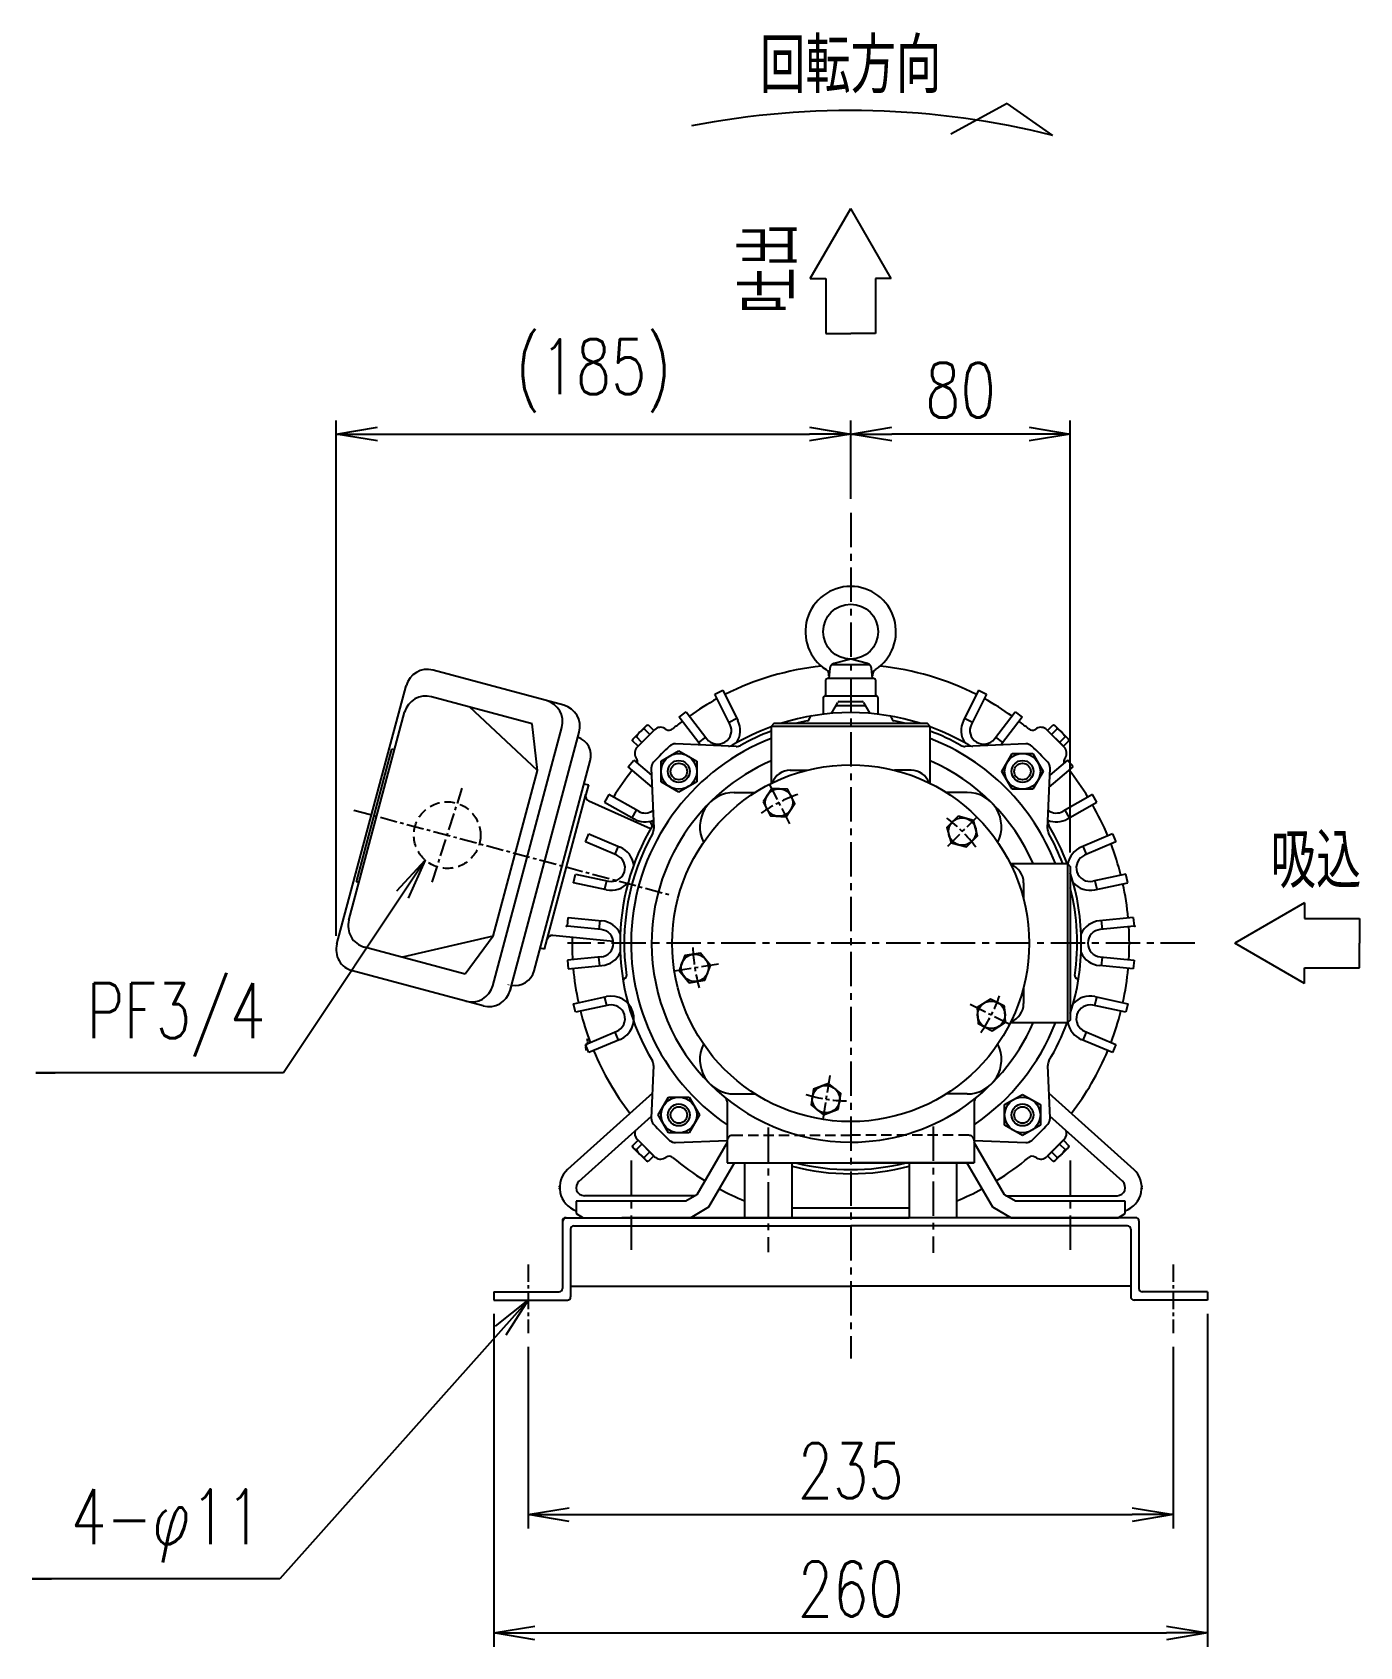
# Model space of a CAD drawing. Extents: x 341 to 1873, y 468 to 1260.
# Drawn here: x 341 to 824, y 672 to 1260 of the extents above; entities that cross this region are included whole.
import ezdxf
from ezdxf.enums import TextEntityAlignment as Align

# ---------------------------------------------------------------- set-up
doc = ezdxf.new("R2010")
doc.units = 0
doc.header["$LTSCALE"] = 5
doc.header["$MEASUREMENT"] = 0
for name, pattern in [('CENTER', [2, 1.25, -0.25, 0.25, -0.25]), ('CENTERX2', [4, 2.5, -0.5, 0.5, -0.5]), ('DASHEDTHIN0', [0.157, 0.098, -0.059]), ('HIDDEN', [0.375, 0.25, -0.125])]:
    doc.linetypes.add(name, pattern=pattern)
doc.layers.get('0').update_dxf_attribs({"linetype": 'CONTINUOUS'})
doc.layers.get('DEFPOINTS').update_dxf_attribs({"linetype": 'CONTINUOUS'})
for name, color, linetype in [('1', 7, 'CONTINUOUS'), ('9', 7, 'CONTINUOUS'), ('CENTER', 1, 'CENTER'), ('CSLAYER1', 7, 'CONTINUOUS'), ('EXTCNT-LMEC0', 4, 'CONTINUOUS'), ('HIDDEN', 1, 'HIDDEN'), ('HIDDLN-LMEC0', 3, 'DASHEDTHIN0'), ('PRTLST-SMEC0', 4, 'CONTINUOUS')]:
    doc.layers.add(name, color=color, linetype=linetype)
doc.styles.add('NEK', font='ROMANS', dxfattribs={"width": 0.75, "height": 20, "bigfont": 'EXTFONT'})
doc.styles.get("Standard").update_dxf_attribs({"font": 'ISOCP'})
doc.styles.add('XT', font='txt.shx', dxfattribs={"width": 0.75, "bigfont": 'bigfont'})
doc.dimstyles.new('ISO-25', dxfattribs={"dimscale": 5, "dimtxt": 2.5, "dimasz": 2.5, "dimexe": 1.25, "dimexo": 0.625, "dimtad": 1, "dimtih": 1, "dimdec": 4, "dimdsep": 46, "dimtxsty": 'STANDARD', "dimcen": 2.5, "dimadec": 0, "dimazin": 0, "dimtfac": 1, "dimtdec": 4, "dimtmove": 0, "dimatfit": 3, "dimfxl": 1, "dimtvp": 1, "dimtolj": 1, "dimtzin": 0, "dimarcsym": 0})

# ---------------------------------------------------------------- blocks, each defined once
blk = doc.blocks.new('_OPEN')
at = {"color": 0, "linetype": 'ByBlock'}
for p, q in [((-1, 0.167), (0, 0)), ((0, 0), (-1, -0.167)), ((0, 0), (-1, 0))]:
    blk.add_line(p, q, dxfattribs=at)
blk = doc.blocks.new('*D93')
at = {"color": 1, "lineweight": -2, "transparency": 16777216}
for p, q in [((718.84, 961.38), (718.84, 1118.87)), ((703.84, 1113.87), (653.84, 1113.87))]:
    blk.add_line(p, q, dxfattribs=at)
at = {"layer": 'DEFPOINTS', "color": 0, "transparency": 16777216}
for p in [(638.84, 1113.87), (638.84, 1113.87), (718.84, 956.38)]:
    blk.add_point(p, dxfattribs=at)
at = {"color": 1, "lineweight": -2, "transparency": 16777216, "xscale": 15, "yscale": 15, "zscale": 15, "rotation": 180}
blk.add_blockref('_OPEN', (638.84, 1113.87), dxfattribs=at)
at = {"color": 1, "lineweight": -2, "transparency": 16777216, "xscale": 15, "yscale": 15, "zscale": 15}
blk.add_blockref('_OPEN', (718.84, 1113.87), dxfattribs=at)
at = {"color": 3, "transparency": 16777216, "insert": (678.84, 1129.87), "char_height": 20, "attachment_point": 5, "style": 'NEK'}
blk.add_mtext('\\A1;80', dxfattribs=at)
blk = doc.blocks.new('*D90')
at = {"color": 1, "lineweight": -2, "transparency": 16777216}
for p, q in [((508.84, 793.38), (508.84, 672.07)), ((768.84, 793.38), (768.84, 672.07)), ((523.84, 677.07), (753.84, 677.07))]:
    blk.add_line(p, q, dxfattribs=at)
at = {"layer": 'DEFPOINTS', "color": 0, "transparency": 16777216}
for p in [(508.84, 798.38), (768.84, 798.38), (768.84, 677.07)]:
    blk.add_point(p, dxfattribs=at)
at = {"color": 1, "lineweight": -2, "transparency": 16777216, "xscale": 15, "yscale": 15, "zscale": 15, "rotation": 180}
blk.add_blockref('_OPEN', (508.84, 677.07), dxfattribs=at)
at = {"color": 1, "lineweight": -2, "transparency": 16777216, "xscale": 15, "yscale": 15, "zscale": 15}
blk.add_blockref('_OPEN', (768.84, 677.07), dxfattribs=at)
at = {"color": 3, "transparency": 16777216, "insert": (638.84, 693.07), "char_height": 20, "attachment_point": 5, "style": 'NEK'}
blk.add_mtext('\\A1;260', dxfattribs=at)
blk = doc.blocks.new('*D91')
at = {"color": 1, "lineweight": -2, "transparency": 16777216}
for p, q in [((521.34, 781.28), (521.34, 715.18)), ((756.34, 781.28), (756.34, 715.18)), ((536.34, 720.18), (741.34, 720.18))]:
    blk.add_line(p, q, dxfattribs=at)
at = {"layer": 'DEFPOINTS', "color": 0, "transparency": 16777216}
for p in [(521.34, 786.28), (756.34, 786.28), (756.34, 720.18)]:
    blk.add_point(p, dxfattribs=at)
at = {"color": 1, "lineweight": -2, "transparency": 16777216, "xscale": 15, "yscale": 15, "zscale": 15, "rotation": 180}
blk.add_blockref('_OPEN', (521.34, 720.18), dxfattribs=at)
at = {"color": 1, "lineweight": -2, "transparency": 16777216, "xscale": 15, "yscale": 15, "zscale": 15}
blk.add_blockref('_OPEN', (756.34, 720.18), dxfattribs=at)
at = {"color": 3, "transparency": 16777216, "insert": (638.84, 736.18), "char_height": 20, "attachment_point": 5, "style": 'NEK'}
blk.add_mtext('\\A1;235', dxfattribs=at)
blk = doc.blocks.new('*D92')
at = {"color": 1, "lineweight": -2, "transparency": 16777216}
for p, q in [((451.44, 931.03), (451.44, 1118.87)), ((638.84, 1090.22), (638.84, 1118.87)), ((466.44, 1113.87), (623.84, 1113.87))]:
    blk.add_line(p, q, dxfattribs=at)
at = {"layer": 'DEFPOINTS', "color": 0, "transparency": 16777216}
for p in [(638.84, 1113.87), (638.84, 1085.22), (451.44, 926.03)]:
    blk.add_point(p, dxfattribs=at)
at = {"color": 1, "lineweight": -2, "transparency": 16777216, "xscale": 15, "yscale": 15, "zscale": 15, "rotation": 180}
blk.add_blockref('_OPEN', (451.44, 1113.87), dxfattribs=at)
at = {"color": 1, "lineweight": -2, "transparency": 16777216, "xscale": 15, "yscale": 15, "zscale": 15}
blk.add_blockref('_OPEN', (638.84, 1113.87), dxfattribs=at)
at = {"color": 3, "transparency": 16777216, "insert": (545.14, 1135.11), "char_height": 20, "attachment_point": 5, "style": 'NEK'}
blk.add_mtext('\\A1;(185)', dxfattribs=at)
blk = doc.blocks.new('BLKF0005')
at = {"layer": 'CSLAYER1', "color": 7, "linetype": 'Continuous'}
for p, q in [((575.456479, 67.331069), (577.497896, 69.372486)), ((575.617699, 66.7272), (575.456479, 67.331069)), ((580.567447, 61.777452), (575.617699, 66.7272)), ((576.884834, 65.902713), (578.926252, 67.94413)), ((577.497896, 69.372486), (583.212733, 63.657649)), ((581.784377, 65.086005), (579.74296, 63.044587)), ((581.171316, 61.616232), (580.567447, 61.777452)), ((583.212733, 63.657649), (581.171316, 61.616232))]:
    blk.add_line(p, q, dxfattribs=at)
for centre, radius, start, end in [((577.236267, 67.63866), 1.789, 190.616, 259.384), ((582.820996, 68.980749), 6.687, 207.412, 242.588), ((581.478907, 63.396019), 1.789, 190.616, 259.384)]:
    blk.add_arc(centre, radius, start, end, dxfattribs=at)
blk = doc.blocks.new('BLKF0004')
at = {"layer": 'CSLAYER1', "color": 7, "linetype": 'Continuous'}
for p, q in [((575.617699, 215.502466), (580.567447, 220.452214)), ((583.212733, 218.572017), (577.497896, 212.85718)), ((579.74296, 219.185078), (581.784377, 217.143661)), ((580.567447, 220.452214), (581.171316, 220.613434)), ((581.171316, 220.613434), (583.212733, 218.572017)), ((575.456479, 214.898597), (575.617699, 215.502466)), ((577.497896, 212.85718), (575.456479, 214.898597)), ((578.926252, 214.285535), (576.884834, 216.326953))]:
    blk.add_line(p, q, dxfattribs=at)
for centre, radius, start, end in [((582.820996, 213.248917), 6.687, 117.412, 152.588), ((581.478907, 218.833646), 1.789, 100.616, 169.384), ((577.236267, 214.591006), 1.789, 100.616, 169.384)]:
    blk.add_arc(centre, radius, start, end, dxfattribs=at)
blk = doc.blocks.new('BLKF0006')
at = {"layer": 'CSLAYER1', "color": 7, "linetype": 'Continuous'}
for p, q in [((726.697427, 63.657649), (732.412264, 69.372486)), ((730.1672, 63.044587), (728.125783, 65.086005)), ((734.292461, 66.7272), (729.342713, 61.777452)), ((730.983908, 67.94413), (733.025325, 65.902713)), ((732.412264, 69.372486), (734.453681, 67.331069)), ((734.453681, 67.331069), (734.292461, 66.7272)), ((728.738844, 61.616232), (726.697427, 63.657649)), ((729.342713, 61.777452), (728.738844, 61.616232))]:
    blk.add_line(p, q, dxfattribs=at)
for centre, radius, start, end in [((727.089164, 68.980749), 6.687, 297.412, 332.588), ((732.673893, 67.63866), 1.789, 280.616, 349.384), ((728.431253, 63.396019), 1.789, 280.616, 349.384)]:
    blk.add_arc(centre, radius, start, end, dxfattribs=at)
blk = doc.blocks.new('BLKF0003')
at = {"layer": 'CSLAYER1', "color": 7, "linetype": 'Continuous'}
for p, q in [((726.697427, 218.572017), (728.738844, 220.613434)), ((732.412264, 212.85718), (726.697427, 218.572017)), ((728.125783, 217.143661), (730.1672, 219.185078)), ((728.738844, 220.613434), (729.342713, 220.452214)), ((729.342713, 220.452214), (734.292461, 215.502466)), ((733.025325, 216.326953), (730.983908, 214.285535)), ((734.453681, 214.898597), (732.412264, 212.85718)), ((734.292461, 215.502466), (734.453681, 214.898597))]:
    blk.add_line(p, q, dxfattribs=at)
for centre, radius, start, end in [((728.431253, 218.833646), 1.789, 10.616, 79.384), ((727.089164, 213.248917), 6.687, 27.412, 62.588), ((732.673893, 214.591006), 1.789, 10.616, 79.384)]:
    blk.add_arc(centre, radius, start, end, dxfattribs=at)

msp = doc.modelspace()

# ---------------------------------------------------------------- linework, layer by layer
for p, q in [((695.79404, 1234.33199), (675.28447, 1223.1092)), ((712.51403, 1222.65112), (695.79404, 1234.33199)), ((617.48926, 828.37748), (660.18926, 828.37748))]:
    msp.add_line(p, q)
msp.add_arc((638.83926, 928.37748), 303.35613, 75.94426798, 101.01384683)
at = {"layer": '1', "color": 7, "linetype": 'Continuous'}
for p, q in [((610.83925, 1008.37748), (609.83925, 1007.37748)), ((609.83925, 1007.37748), (609.83926, 986.54964)), ((666.83925, 1008.37749), (610.83925, 1008.37748)), ((667.83925, 1007.37749), (666.83925, 1008.37749)), ((667.83926, 986.54965), (667.83925, 1007.37749)), ((697.01142, 957.37748), (717.83926, 957.37748)), ((717.83926, 957.37748), (718.83926, 956.37748)), ((718.83926, 956.37748), (718.83926, 900.37748)), ((718.83926, 900.37748), (717.83926, 899.37748)), ((717.83926, 899.37748), (697.01142, 899.37748)), ((593.83926, 848.37748), (638.83926, 848.37748)), ((683.83926, 848.37748), (638.83926, 848.37748))]:
    msp.add_line(p, q, dxfattribs=at)
at = {"layer": '1', "color": 1, "linetype": 'CENTER'}
for p, q in [((616.68453, 971.8586), (609.32989, 986.29291)), ((674.1946, 963.73282), (684.80121, 974.33942)), ((590.64007, 920.74348), (574.63952, 918.20925)), ((682.32038, 906.22275), (696.75469, 898.8681)), ((631.20527, 880.17829), (628.67102, 864.17774))]:
    msp.add_line(p, q, dxfattribs=at)
at = {"layer": '1', "linetype": 'Continuous'}
for p, q in [((600.18926, 848.37748), (600.18926, 828.37748)), ((617.48926, 828.37748), (617.48926, 848.37748)), ((660.18926, 848.37748), (660.18926, 828.37748)), ((677.48926, 828.37748), (677.48926, 848.37748))]:
    msp.add_line(p, q, dxfattribs=at)
at = {"layer": '1', "color": 7, "linetype": 'Continuous'}
for points in [[(606.96923, 979.91252), (609.59034, 974.7683), (615.35592, 974.46612), (618.5004, 979.30817), (615.87931, 984.45241), (610.11373, 984.7546), (606.96923, 979.91252)], [(678.00361, 974.61289), (673.92113, 970.53042), (675.41541, 964.95365), (680.99218, 963.45934), (685.07467, 967.5418), (683.58041, 973.11858), (678.00361, 974.61289)], [(579.97815, 913.99248), (585.68056, 914.89565), (587.74961, 920.28566), (584.11624, 924.77253), (578.41383, 923.86937), (576.34476, 918.47936), (579.97815, 913.99248)], [(694.9142, 905.4175), (689.76998, 908.03862), (684.92791, 904.89416), (685.23006, 899.12857), (690.37427, 896.50744), (695.21635, 899.65188), (694.9142, 905.4175)], [(634.33113, 867.95203), (635.23431, 873.65444), (630.74747, 877.28783), (625.35744, 875.21881), (624.45425, 869.51639), (628.94107, 865.88299), (634.33113, 867.95203)]]:
    msp.add_lwpolyline(points, dxfattribs=at)
for centre in [(612.73482, 979.61036), (679.4979, 969.03612), (582.04719, 919.38251), (690.07213, 902.27303), (629.84428, 871.58541)]:
    msp.add_circle(centre, 5, dxfattribs=at)
msp.add_arc((535.43924, 826.77745), 1.6, 90, 180, dxfattribs=at)
at = {"layer": '9', "color": 7, "linetype": 'Continuous'}
for p, q in [((593.83926, 848.37748), (683.83926, 848.37748)), ((742.23929, 828.37748), (555.43924, 828.37748))]:
    msp.add_line(p, q, dxfattribs=at)
at = {"layer": 'CENTER', "linetype": 'CENTERX2'}
for p, q in [((638.83926, 1085.21729), (638.83926, 777.11623)), ((764.22472, 928.37748), (535.69666, 928.37748)), ((608.83926, 861.27948), (608.83926, 815.78648)), ((668.83926, 861.55048), (668.83926, 815.59748)), ((558.83926, 849.19127), (558.83926, 816.09948)), ((718.83926, 849.19127), (718.83926, 816.09948))]:
    msp.add_line(p, q, dxfattribs=at)
at = {"layer": 'CENTER'}
for p, q in [((486.40722, 950.66282), (497.38765, 984.83803)), ((457.89928, 976.86021), (572.9619, 946.02927))]:
    msp.add_line(p, q, dxfattribs=at)
at = {"layer": 'CSLAYER1', "linetype": 'Continuous'}
for p, q in [((631.9602, 1029.87748), (645.71833, 1029.87748)), ((638.83926, 1031.87748), (632.67632, 1030.23403)), ((645.00221, 1030.23403), (638.83926, 1031.87748)), ((534.32153, 1015.08309), (486.72112, 1027.83758)), ((629.83926, 1018.9607), (629.83926, 1024.27748)), ((630.43926, 1024.87748), (647.23926, 1024.87748)), ((631.20157, 1028.50057), (630.83926, 1024.87748)), ((646.83926, 1024.87748), (646.47696, 1028.50057)), ((647.83926, 1024.27748), (647.83926, 1018.9607)), ((451.71418, 928.09955), (476.92316, 1022.18072)), ((522.87753, 1008.31437), (486.17235, 1018.1495)), ((589.36709, 1019.15505), (592.22981, 1020.58504)), ((594.87763, 1008.12344), (589.36709, 1019.15505)), ((592.22981, 1020.58504), (597.74035, 1009.55343)), ((628.83926, 1017.77748), (628.83926, 1011.8497)), ((648.23926, 1018.37748), (629.43926, 1018.37748)), ((648.83926, 1011.8497), (648.83926, 1017.77748)), ((685.44872, 1020.58504), (679.93818, 1009.55343)), ((688.31144, 1019.15505), (682.8009, 1008.12344)), ((685.44872, 1020.58504), (688.31144, 1019.15505)), ((456.08298, 936.76406), (476.37439, 1012.49264)), ((524.77805, 991.24071), (500.0004, 1014.44428)), ((576.3959, 1010.69092), (578.9361, 1012.63704)), ((578.9361, 1012.63704), (586.43558, 1002.84826)), ((631.88261, 1012.12243), (634.16606, 1016.07748)), ((643.85888, 1014.87748), (633.81965, 1014.87748)), ((634.68567, 1016.37748), (642.99285, 1016.37748)), ((643.51247, 1016.07748), (645.79592, 1012.12243)), ((691.24294, 1002.84826), (698.74243, 1012.63704)), ((698.74243, 1012.63704), (701.28263, 1010.69092)), ((508.46634, 912.89285), (533.67532, 1006.97403)), ((524.77805, 991.24071), (522.87753, 1008.31437)), ((567.42148, 1006.15923), (561.05752, 999.79527)), ((571.61592, 1006.27827), (571.13917, 1006.57791)), ((583.89539, 1000.90214), (576.3959, 1010.69092)), ((597.39223, 1010.25033), (594.52952, 1008.82034)), ((623.82924, 1010.18895), (623.84929, 1010.3295)), ((653.84929, 1010.18895), (653.82924, 1010.3295)), ((683.14901, 1008.82034), (680.2863, 1010.25033)), ((701.28263, 1010.69092), (693.78314, 1000.90214)), ((706.53935, 1006.57791), (706.06261, 1006.27827)), ((716.62101, 999.79527), (710.25705, 1006.15923)), ((514.76941, 911.20395), (539.97838, 1005.28513)), ((597.10571, 1000.07239), (575.05648, 1000.98882)), ((585.96182, 1003.46665), (583.42162, 1001.52053)), ((702.62205, 1000.98882), (680.57282, 1000.07239)), ((694.25691, 1001.52053), (691.71671, 1003.46665)), ((458.79181, 950.73915), (471.73276, 999.03544)), ((472.69916, 998.77649), (471.73276, 999.03544)), ((523.4973, 918.28633), (543.99577, 994.78766)), ((557.83027, 992.60836), (559.90667, 995.04322)), ((559.90667, 995.04322), (566.33598, 989.56044)), ((560.63884, 996.07757), (560.93847, 995.60083)), ((569.76031, 994.70921), (576.26031, 998.46199)), ((569.76031, 987.20366), (569.76031, 994.70921)), ((576.26031, 998.46199), (582.76031, 994.70921)), ((582.76031, 994.70921), (582.76031, 987.20366)), ((693.91266, 990.95643), (697.66544, 997.45643)), ((697.66544, 997.45643), (705.17099, 997.45643)), ((705.17099, 997.45643), (708.92377, 990.95643)), ((717.77186, 995.04322), (711.34254, 989.56044)), ((716.74006, 995.60083), (717.03969, 996.07757)), ((719.84826, 992.60836), (717.77186, 995.04322)), ((508.62774, 930.96694), (524.77805, 991.24071)), ((566.5172, 985.20033), (557.83027, 992.60836)), ((566.22793, 992.16027), (567.14435, 970.11104)), ((697.66544, 984.45643), (693.91266, 990.95643)), ((708.92377, 990.95643), (705.17099, 984.45643)), ((710.53417, 970.11104), (711.4506, 992.16027)), ((711.16133, 985.20033), (719.84826, 992.60836)), ((527.26863, 926.17918), (542.36253, 982.51041)), ((541.76992, 986.4807), (543.31541, 986.06659)), ((543.31541, 986.06659), (542.36253, 982.51041)), ((550.77528, 982.53279), (549.19742, 979.74884)), ((561.50337, 976.45245), (550.77528, 982.53279)), ((576.26031, 983.45088), (569.76031, 987.20366)), ((582.76031, 987.20366), (576.26031, 983.45088)), ((705.17099, 984.45643), (697.66544, 984.45643)), ((726.90325, 982.53279), (716.17516, 976.45245)), ((728.4811, 979.74884), (726.90325, 982.53279)), ((565.88347, 970.01223), (543.46877, 980.17113)), ((549.19742, 979.74884), (559.92552, 973.6685)), ((559.24779, 974.05261), (560.82565, 976.83656)), ((716.85288, 976.83656), (718.43074, 974.05261)), ((717.75301, 973.6685), (728.4811, 979.74884)), ((542.26502, 965.27568), (543.51314, 968.22224)), ((553.61972, 960.46599), (542.26502, 965.27568)), ((543.51314, 968.22224), (554.86784, 963.41255)), ((734.16539, 968.22224), (722.81069, 963.41255)), ((735.41351, 965.27568), (724.05881, 960.46599)), ((734.16539, 968.22224), (735.41351, 965.27568)), ((554.15053, 963.71639), (552.90241, 960.76983)), ((724.77612, 960.76983), (723.528, 963.71639)), ((537.89866, 950.41539), (538.56633, 953.54496)), ((538.56633, 953.54496), (550.62629, 950.97204)), ((739.11219, 953.54496), (727.05224, 950.97204)), ((739.77987, 950.41539), (739.11219, 953.54496)), ((459.75821, 950.4802), (458.79181, 950.73915)), ((549.95862, 947.84247), (537.89866, 950.41539)), ((549.86443, 951.13458), (549.19675, 948.00501)), ((727.71991, 947.84247), (739.77987, 950.41539)), ((727.8141, 951.13458), (728.48178, 948.00501)), ((535.63926, 934.52748), (535.94357, 937.71298)), ((535.94357, 937.71298), (548.21905, 936.54032)), ((547.44357, 936.6144), (547.13926, 933.4289)), ((741.73496, 937.71298), (729.45948, 936.54032)), ((730.53926, 933.4289), (730.23496, 936.6144)), ((741.73496, 937.71298), (742.03926, 934.52748)), ((508.62774, 930.96694), (475.56788, 923.26088)), ((508.62774, 930.96694), (498.44501, 917.13097)), ((552.39529, 929.03918), (530.34917, 931.20811)), ((547.91474, 933.35482), (535.63926, 934.52748)), ((742.03926, 934.52748), (729.76379, 933.35482)), ((498.44501, 917.13097), (461.73983, 926.9661)), ((527.26863, 926.17918), (525.72314, 926.59329)), ((504.97145, 905.5471), (457.37104, 918.30159)), ((547.91474, 923.40014), (535.63926, 922.22748)), ((535.63926, 922.22748), (535.94357, 919.04199)), ((535.94357, 919.04199), (548.21905, 920.21464)), ((547.44357, 920.14056), (547.13926, 923.32606)), ((741.73496, 919.04199), (729.45948, 920.21464)), ((729.76379, 923.40014), (742.03926, 922.22748)), ((730.23496, 920.14056), (730.53926, 923.32606)), ((742.03926, 922.22748), (741.73496, 919.04199)), ((514.15898, 913.33454), (514.10721, 913.14136)), ((514.15898, 913.33454), (514.10721, 913.14136)), ((514.76941, 911.20395), (515.26117, 913.03921)), ((515.26117, 913.03921), (514.76941, 911.20395)), ((556.69437, 915.59212), (556.48943, 915.4738)), ((721.1891, 915.4738), (720.98416, 915.59212)), ((537.89866, 906.33957), (549.95862, 908.9125)), ((538.56633, 903.21), (537.89866, 906.33957)), ((549.19675, 908.74996), (549.86443, 905.62039)), ((727.71991, 908.9125), (739.77987, 906.33957)), ((727.8141, 905.62039), (728.48178, 908.74996)), ((739.77987, 906.33957), (739.11219, 903.21)), ((550.62629, 905.78293), (538.56633, 903.21)), ((739.11219, 903.21), (727.05224, 905.78293)), ((542.26502, 891.47929), (553.61972, 896.28898)), ((552.90241, 895.98514), (554.15053, 893.03858)), ((723.528, 893.03858), (724.77612, 895.98514)), ((724.05881, 896.28898), (735.41351, 891.47929)), ((543.51314, 888.53273), (542.26502, 891.47929)), ((554.86784, 893.34242), (543.51314, 888.53273)), ((734.16539, 888.53273), (722.81069, 893.34242)), ((735.41351, 891.47929), (734.16539, 888.53273)), ((567.02776, 883.83865), (566.22793, 864.5947)), ((711.4506, 864.5947), (710.65077, 883.83865)), ((566.6104, 873.79686), (535.72075, 845.9837)), ((568.75476, 865.79853), (572.50754, 872.29853)), ((572.50754, 872.29853), (580.01309, 872.29853)), ((580.01309, 872.29853), (583.76587, 865.79853)), ((694.91821, 869.55131), (701.41821, 873.30409)), ((701.41821, 873.30409), (707.91821, 869.55131)), ((711.06813, 873.79686), (741.95778, 845.9837)), ((539.77378, 841.55927), (566.26178, 865.40917)), ((572.50754, 859.29853), (568.75476, 865.79853)), ((583.76587, 865.79853), (580.01309, 859.29853)), ((694.91821, 862.04576), (694.91821, 869.55131)), ((707.91821, 869.55131), (707.91821, 862.04576)), ((737.90475, 841.55927), (711.41675, 865.40917)), ((580.01309, 859.29853), (572.50754, 859.29853)), ((701.41821, 858.29298), (694.91821, 862.04576)), ((707.91821, 862.04576), (701.41821, 858.29298)), ((561.05752, 856.9597), (567.42148, 850.59574)), ((575.05648, 855.76615), (593.83926, 856.54681)), ((593.83926, 855.75053), (582.83287, 836.68688)), ((683.83926, 856.54681), (702.62205, 855.76615)), ((694.84566, 836.68688), (683.83926, 855.75053)), ((716.62101, 856.9597), (710.25705, 850.59574)), ((571.13917, 850.17706), (571.61592, 850.47669)), ((587.22517, 832.29458), (596.51064, 848.37748)), ((681.16789, 848.37748), (690.45336, 832.29458)), ((706.53935, 850.17706), (706.06261, 850.47669)), ((582.29697, 836.37748), (541.83287, 836.37748)), ((582.83287, 836.68688), (578.83287, 834.37748)), ((698.84566, 834.37748), (694.84566, 836.68688)), ((695.38156, 836.37748), (735.84566, 836.37748)), ((578.83287, 834.37748), (538.83287, 834.37748)), ((538.83287, 834.37748), (538.83287, 829.87748)), ((538.83287, 829.87748), (541.43094, 828.37748)), ((580.44056, 828.37748), (587.22517, 832.29458)), ((660.18926, 831.87748), (617.48926, 831.87748)), ((690.45336, 832.29458), (697.23797, 828.37748)), ((738.84566, 834.37748), (698.84566, 834.37748)), ((736.24759, 828.37748), (738.84566, 829.87748)), ((738.84566, 829.87748), (738.84566, 834.37748)), ((541.43094, 828.37748), (580.44056, 828.37748)), ((697.23797, 828.37748), (736.24759, 828.37748)), ((731.33926, 828.37748), (706.33926, 828.37748))]:
    msp.add_line(p, q, dxfattribs=at)
for centre, radius in [((638.83926, 1041.87748), 10), ((576.26031, 990.95643), 6.5), ((701.41821, 990.95643), 6.5), ((576.26031, 990.95643), 3), ((701.41821, 990.95643), 3), ((576.26031, 865.79853), 6.5), ((701.41821, 865.79853), 6.5), ((576.26031, 865.79853), 3), ((701.41821, 865.79853), 3)]:
    msp.add_circle(centre, radius, dxfattribs=at)
at = {"layer": 'CSLAYER1', "color": 1, "linetype": 'Continuous'}
for centre in [(576.26031, 990.95643), (701.41821, 990.95643), (576.26031, 865.79853), (701.41821, 865.79853)]:
    msp.add_circle(centre, 4, dxfattribs=at)
at = {"layer": 'CSLAYER1', "linetype": 'Continuous'}
for centre, radius, start, end in [((638.83926, 1041.87748), 16.5, 303.011472, 236.988528), ((633.19165, 1028.30156), 2, 104.931417, 174.289407), ((644.48688, 1028.30156), 2, 5.710593, 75.068583), ((484.65056, 1020.11017), 8, 75, 165), ((638.83926, 928.37748), 101.5, 96.048143, 116.82076), ((630.43926, 1024.27748), 0.6, 90, 180), ((628.54241, 1026.02867), 2.4, 354.289407, 56.988528), ((649.13612, 1026.02867), 2.4, 123.011472, 185.710593), ((647.23926, 1024.27748), 0.6, 0, 90), ((638.83926, 928.37748), 101.5, 63.17924, 83.951857), ((484.1018, 1010.42209), 8, 75, 165), ((629.43926, 1017.77748), 0.6, 99.594068, 180), ((629.23926, 1018.9607), 0.6, 279.594068, 0), ((648.43926, 1018.9607), 0.6, 180, 260.405932), ((648.23926, 1017.77748), 0.6, 0, 90), ((525.94791, 1009.04458), 8, 345, 75), ((532.25098, 1007.35568), 8, 345, 75), ((638.83926, 928.37748), 101.5, 118.627588, 125.372412), ((638.83926, 928.37748), 84, 72.24721744, 107.75279777), ((633.81965, 1014.27748), 0.6, 90, 150), ((634.68567, 1015.77748), 0.6, 90, 150), ((642.99285, 1015.77748), 0.6, 30, 90), ((643.85888, 1014.27748), 0.6, 30, 90), ((638.83926, 928.37748), 101.5, 54.627588, 61.372412), ((569.5428, 1004.03791), 3, 57.850869, 135), ((572.68017, 1007.97161), 2, 237.850869, 309.733554), ((638.83926, 928.37748), 101.5, 127.17924, 129.733554), ((590.40464, 1005.88908), 5, 217.456827, 26.543173), ((638.83926, 928.37748), 84, 110.19633826, 120.697717), ((590.40464, 1005.88908), 8.2, 326.388744, 26.543173), ((638.83926, 928.37748), 82.5, 101.047152, 104.14111784), ((622.83926, 1010.33021), 1, 281.047152, 351.879166), ((624.83926, 1010.18824), 1, 99.710772, 171.879166), ((652.83926, 1010.18824), 1, 8.120834, 80.289228), ((654.83926, 1010.33021), 1, 188.120834, 258.952848), ((638.83926, 928.37748), 82.5, 75.85889737, 78.952848), ((638.83926, 928.37748), 84, 59.302283, 69.80367695), ((687.27389, 1005.88908), 8.2, 153.456827, 213.611256), ((687.27389, 1005.88908), 5, 153.456827, 322.543173), ((638.83926, 928.37748), 101.5, 50.266446, 52.82076), ((704.99836, 1007.97161), 2, 230.266446, 302.149131), ((708.13573, 1004.03791), 3, 45, 122.149131), ((537.0411, 996.65116), 7.2, 345, 70.199364), ((638.83926, 928.37748), 80, 111.25381679, 235.77113367), ((638.83926, 928.37748), 97.5, 132.552729, 137.447271), ((574.9319, 997.99141), 3, 87.62, 132.552729), ((594.42501, 1003.1864), 3, 267.62, 300.697717), ((597.23029, 1003.06981), 3, 267.62, 299.120941), ((638.83926, 928.37748), 82.5, 110.58002419, 119.120941), ((638.83926, 928.37748), 82.5, 60.879059, 69.41999102), ((638.83926, 928.37748), 80, 21.25380919, 68.74619842), ((680.44824, 1003.06981), 3, 240.879059, 272.38), ((683.25352, 1003.1864), 3, 239.302283, 272.38), ((687.27389, 1005.88908), 8.2, 319.941055, 322.543173), ((702.74663, 997.99141), 3, 47.447271, 92.38), ((638.83926, 928.37748), 97.5, 42.552729, 47.447271), ((563.17884, 997.67395), 3, 135, 212.149131), ((559.24514, 994.53658), 2, 343.583239, 32.149131), ((569.22534, 992.28485), 3, 137.447271, 182.38), ((708.45319, 992.28485), 3, 357.62, 42.552729), ((718.43339, 994.53658), 2, 147.850869, 196.416761), ((714.49969, 997.67395), 3, 327.850869, 45), ((638.83926, 928.37748), 101.5, 141.627588, 148.372412), ((638.83926, 928.37748), 101.5, 31.627588, 38.372412), ((544.29438, 981.99277), 2, 165, 245.618775), ((563.96877, 980.80237), 5, 240.456827, 305.457572), ((713.70976, 980.80237), 5, 234.542428, 299.543173), ((638.83926, 928.37748), 101.5, 22.67924, 29.82076), ((638.83926, 928.37748), 84, 149.302283, 210.697717), ((563.96877, 980.80237), 8.2, 240.456827, 291.818146), ((562.93488, 970.4568), 3.6, 9.486276, 40.260621), ((564.03035, 972.79174), 3, 329.302283, 2.38), ((713.64818, 972.79174), 3, 177.62, 210.697717), ((713.70976, 980.80237), 8.2, 248.181854, 299.543173), ((638.83926, 928.37748), 84, 20.19633066, 30.697717), ((638.83926, 928.37748), 82.5, 150.879059, 188.206809), ((564.14694, 969.98646), 3, 330.879059, 2.38), ((713.53159, 969.98646), 3, 177.62, 209.120941), ((638.83926, 928.37748), 82.5, 20.58001658, 29.120941), ((551.66954, 955.86199), 5, 257.956827, 67.043173), ((551.66954, 955.86199), 8.2, 6.888744, 67.043173), ((726.00899, 955.86199), 8.2, 112.956827, 170.01647071), ((726.00899, 955.86199), 5, 112.956827, 282.043173), ((638.83926, 928.37748), 101.5, 14.127588, 20.872412), ((638.83926, 928.37748), 84, 342.24720984, 17.75279016), ((551.66954, 955.86199), 8.2, 257.956827, 318.111256), ((638.83926, 928.37748), 82.5, 351.793191, 14.14111023), ((726.00899, 955.86199), 8.2, 221.888744, 282.043173), ((638.83926, 928.37748), 101.5, 5.17924, 12.32076), ((463.81038, 934.6935), 8, 165, 255), ((547.43926, 928.37748), 8.2, 24.388744, 84.543173), ((730.23926, 928.37748), 8.2, 95.456827, 155.611256), ((530.15335, 929.21772), 2, 84.381225, 165), ((638.83926, 928.37748), 101.5, 178.7915, 183.372412), ((547.43926, 928.37748), 5, 275.456827, 84.543173), ((730.23926, 928.37748), 5, 95.456827, 264.543173), ((638.83926, 928.37748), 101.5, 356.627588, 3.372412), ((459.44159, 926.029), 8, 165, 255), ((547.43926, 928.37748), 8.2, 275.456827, 335.611256), ((730.23926, 928.37748), 8.2, 204.388744, 264.543173), ((516.54263, 920.14983), 7.2, 259.800636, 345), ((638.83926, 928.37748), 101.5, 185.17924, 192.32076), ((638.83926, 928.37748), 101.5, 347.67924, 354.82076), ((500.73893, 914.96341), 8, 255, 345), ((556.98943, 914.60778), 1, 120, 189.549527), ((556.19437, 916.45815), 1, 300, 8.206809), ((721.48416, 916.45815), 1, 171.793191, 240), ((720.6891, 914.60778), 1, 350.450473, 60), ((507.042, 913.2745), 8, 255, 345), ((507.042, 913.2745), 8, 255, 345), ((507.042, 913.2745), 8, 255, 345), ((551.66954, 900.89297), 8.2, 292.956827, 102.043173), ((551.66954, 900.89297), 5, 292.956827, 102.043173), ((726.00899, 900.89297), 8.2, 77.956827, 138.111256), ((726.00899, 900.89297), 5, 77.956827, 247.043173), ((638.83926, 928.37748), 101.5, 194.127588, 200.872412), ((638.83926, 928.37748), 101.5, 339.127588, 345.872412), ((638.83926, 928.37748), 80, 304.22886633, 338.74619081), ((638.83926, 928.37748), 84, 329.302283, 339.80366934), ((726.00899, 900.89297), 8.2, 189.98352929, 247.043173), ((544.2697, 890.31231), 2, 143.436003, 210), ((541.06371, 892.70433), 2, 323.436003, 24.578937), ((638.83926, 928.37748), 101.5, 202.67924, 217.610046), ((638.83926, 928.37748), 101.5, 322.389954, 337.32076), ((564.03035, 883.96323), 3, 357.62, 30.697717), ((713.64818, 883.96323), 3, 149.302283, 182.38), ((563.17884, 859.08102), 3, 160.364063, 225), ((569.22534, 864.47012), 3, 177.62, 222.552729), ((638.83926, 928.37748), 97.5, 222.552729, 227.447271), ((638.83926, 928.37748), 97.5, 312.552729, 317.447271), ((708.45319, 864.47012), 3, 317.447271, 2.38), ((714.49969, 859.08102), 3, 315, 19.635937), ((574.9319, 858.76356), 3, 227.447271, 272.38), ((702.74663, 858.76356), 3, 267.62, 312.552729), ((569.5428, 852.71706), 3, 225, 302.149131), ((572.68017, 848.78336), 2, 50.266446, 122.149131), ((638.83926, 928.37748), 101.5, 230.266446, 238.499602), ((638.83926, 928.37748), 84, 255.27578814, 284.72421186), ((638.83926, 928.37748), 82.5, 255.85888977, 284.14111023), ((638.83926, 928.37748), 101.5, 301.500398, 309.733554), ((704.99836, 848.78336), 2, 57.850869, 129.733554), ((708.13573, 852.71706), 3, 237.850869, 315), ((541.83287, 839.37748), 9, 132.7752, 250.528779), ((541.83287, 839.37748), 3, 130.657294, 270), ((735.84566, 839.37748), 3, 270, 49.342706), ((735.84566, 839.37748), 9, 289.471221, 47.2248), ((638.83926, 928.37748), 101.5, 241.887057, 247.61748728), ((638.83926, 928.37748), 101.5, 292.38251272, 298.112943)]:
    msp.add_arc(centre, radius, start, end, dxfattribs=at)
at = {"layer": 'CSLAYER1'}
for p in [(533.74653, 956.537), (533.74653, 956.537), (535.33926, 934.55614), (742.33926, 934.55614), (532.83926, 839.71681), (532.83926, 839.03815), (744.83926, 839.71681), (744.83926, 839.03815)]:
    msp.add_point(p, dxfattribs=at)
at = {"layer": 'EXTCNT-LMEC0', "color": 7}
for p, q in [((624.13926, 1170.57802), (638.83926, 1196.03916)), ((653.53926, 1170.57802), (638.83926, 1196.03916)), ((624.13926, 1170.57802), (629.83926, 1170.57802)), ((629.83926, 1170.57802), (629.83926, 1150.52153)), ((629.83926, 1170.57802), (629.83926, 1150.52153)), ((653.53926, 1170.57802), (647.83926, 1170.57802)), ((647.83926, 1170.57802), (647.83926, 1150.52153)), ((629.83926, 1150.52153), (638.83926, 1150.52153)), ((647.83926, 1150.52153), (638.83926, 1150.52153)), ((804.16132, 943.07748), (778.70017, 928.37748)), ((804.16132, 943.07748), (804.16132, 937.37748)), ((804.16132, 937.37748), (824.21781, 937.37748)), ((824.21781, 937.37748), (824.21781, 928.37748)), ((804.16132, 913.67748), (778.70017, 928.37748)), ((824.21781, 919.37748), (824.21781, 928.37748)), ((804.16132, 913.67748), (804.16132, 919.37748)), ((804.16132, 919.37748), (824.21781, 919.37748)), ((804.16132, 919.37748), (824.21781, 919.37748)), ((535.03926, 828.37748), (628.83926, 828.37748)), ((538.03926, 825.37748), (638.83926, 825.37748)), ((739.63926, 825.37748), (638.83926, 825.37748)), ((742.63926, 828.37748), (648.83926, 828.37748)), ((508.83926, 801.37748), (532.63926, 801.37748)), ((536.83926, 803.37748), (638.83926, 803.37748)), ((740.83926, 803.37748), (638.83926, 803.37748)), ((768.83926, 801.37748), (745.03926, 801.37748)), ((508.83926, 798.37748), (535.63926, 798.37748)), ((768.83926, 798.37748), (742.03926, 798.37748))]:
    msp.add_line(p, q, dxfattribs=at)
at = {"layer": 'EXTCNT-LMEC0', "color": 7, "linetype": 'Continuous'}
for p, q in [((533.83926, 827.17748), (533.83926, 802.57748)), ((536.83926, 824.17748), (536.83926, 799.57748)), ((740.83926, 824.17748), (740.83926, 799.57748)), ((743.83926, 827.17748), (743.83926, 802.57748)), ((508.83926, 801.37748), (508.83926, 798.37748)), ((768.83926, 801.37748), (768.83926, 798.37748))]:
    msp.add_line(p, q, dxfattribs=at)
at = {"layer": 'EXTCNT-LMEC0', "color": 1, "linetype": 'CENTER'}
for p, q in [((521.33926, 811.28861), (521.33926, 786.27526)), ((756.33926, 811.28861), (756.33926, 786.27526))]:
    msp.add_line(p, q, dxfattribs=at)
at = {"layer": 'EXTCNT-LMEC0', "color": 7}
for centre, start, end in [((535.03926, 827.17748), 90, 180), ((538.03926, 824.17748), 90, 180), ((739.63926, 824.17748), 0, 90), ((742.63926, 827.17748), 0, 90), ((532.63926, 802.57748), 270, 0), ((745.03926, 802.57748), 180, 270), ((535.63926, 799.57748), 270, 0), ((742.03926, 799.57748), 180, 270)]:
    msp.add_arc(centre, 1.2, start, end, dxfattribs=at)
at = {"layer": 'HIDDEN', "color": 1, "linetype": 'HIDDEN', "ltscale": 3}
for p in [(595.83926, 858.37748), (681.83926, 858.37748)]:
    msp.add_line(p, (638.83926, 858.37748), dxfattribs=at)
at = {"layer": 'HIDDEN', "ltscale": 3}
msp.add_circle((491.89744, 967.75043), 12.13693, dxfattribs=at)
at = {"layer": 'HIDDEN', "color": 1, "linetype": 'HIDDEN', "ltscale": 3}
for centre, start, end in [((595.83926, 856.37748), 90, 180), ((681.83926, 856.37748), 0, 90)]:
    msp.add_arc(centre, 2, start, end, dxfattribs=at)
at = {"layer": 'HIDDLN-LMEC0', "color": 7, "linetype": 'Continuous'}
msp.add_circle((638.83926, 928.37748), 65, dxfattribs=at)
at = {"layer": 'HIDDLN-LMEC0', "color": 1, "linetype": 'CENTER'}
for start, end in [(109.5213281, 124.47866903), (37.5213281, 52.47866903), (181.5213281, 196.47866903), (325.5213281, 340.47866903), (253.5213281, 268.47866903)]:
    msp.add_arc((638.83926, 928.37748), 57.5, start, end, dxfattribs=at)
at = {"layer": 'PRTLST-SMEC0', "color": 7}
for p, q in [((667.83925, 1007.37749), (609.83925, 1007.37748)), ((616.83924, 991.3775), (622.83924, 991.37751)), ((660.83929, 991.3775), (654.83929, 991.37751)), ((596.41282, 983.30393), (604.08164, 983.30392)), ((681.26567, 983.30389), (673.59686, 983.30389)), ((717.83926, 957.37748), (717.83926, 899.37748)), ((701.83926, 950.37748), (701.83926, 944.37748)), ((701.83926, 912.37748), (701.83926, 906.37748)), ((593.83926, 870.57394), (593.83926, 848.37748)), ((596.41284, 873.45102), (604.08166, 873.45103)), ((681.26567, 873.45108), (673.59686, 873.45108)), ((683.83926, 870.57394), (683.83926, 848.37748))]:
    msp.add_line(p, q, dxfattribs=at)
for centre, radius, start, end in [((638.83926, 928.37748), 72.5, 113.57818608, 180), ((638.83926, 928.37748), 72.5, 23.57817848, 66.42182913), ((616.83926, 984.37748), 7, 90.00000965, 160.14224734), ((660.83927, 984.37748), 7, 19.85775266, 89.99999035), ((596.41281, 970.80393), 12.5, 89.99994219, 206.78999559), ((681.26567, 970.80389), 12.5, 333.2099542, 90.00000761), ((694.83926, 950.37748), 7, 0, 70.14223769), ((638.83926, 928.37748), 72.5, 180, 270), ((694.83926, 906.37748), 7, 289.85776231, 0), ((638.83926, 928.37748), 72.5, 270, 336.42182152), ((596.41283, 885.95102), 12.5, 153.21002772, 270.00008113), ((681.26567, 885.95108), 12.5, 269.99999239, 26.7900458), ((591.83926, 870.57394), 2, 0, 50.88547786), ((685.83926, 870.57394), 2, 129.11452214, 180)]:
    msp.add_arc(centre, radius, start, end, dxfattribs=at)

# ---------------------------------------------------------------- block references
at = {"layer": 'CSLAYER1'}
for name in ['BLKF0004', 'BLKF0003', 'BLKF0005', 'BLKF0006']:
    msp.add_blockref(name, (-16.11582, 787.26265), dxfattribs=at)

# ---------------------------------------------------------------- texts
at = {"color": 3, "style": 'XT', "width": 0.75}
for s, p in [('回転方向', (638.84511, 1249.12842)), ('吸込', (808.31552, 959.15431))]:
    msp.add_text(s, height=20, dxfattribs=at).set_placement(p, align=Align.MIDDLE)
msp.add_text('吐出', height=20, rotation=90, dxfattribs=at).set_placement((608.18695, 1174.40709), align=Align.MIDDLE)
at = {"color": 3, "char_height": 20, "attachment_point": 9, "style": 'NEK'}
for s, insert in [('PF3/4', (425.59107, 887.09601)), ('4-φ11', (424.30062, 702.74134))]:
    msp.add_mtext(s, dxfattribs=dict(at, insert=insert))

# ---------------------------------------------------------------- dimensions: what is measured, and where the dimension line sits
dim = msp.add_linear_dim(base=(638.83926, 1113.87436), p1=(451.44159, 926.029), p2=(638.83926, 1085.21729), text='(185)', dimstyle='ISO-25', override={"dimtxt": 7, "dimasz": 3, "dimexe": 1, "dimexo": 1, "dimgap": 1.2, "dimtih": 0, "dimtxsty": 'NEK', "dimblk1": 'OPEN', "dimblk2": 'OPEN', "dimsah": 1, "dimcen": 0, "dimclrd": 1, "dimclre": 1, "dimclrt": 3})
dim.commit()
dim.dimension.update_dxf_attribs({"geometry": '*D92', "text_midpoint": (545.14043, 1135.11245)})
for base, p1, p2, picture, middle in [((638.83926, 1113.87436), (718.83926, 956.37748), (638.83926, 1113.87436), '*D93', (678.83926, 1129.87436)), ((768.83926, 677.06574), (508.83926, 798.37748), (768.83926, 798.37748), '*D90', (638.83926, 693.06574)), ((756.33926, 720.18441), (521.33926, 786.27526), (756.33926, 786.27526), '*D91', (638.83926, 736.18441))]:
    dim = msp.add_linear_dim(base=base, p1=p1, p2=p2, dimstyle='ISO-25', override={"dimtxt": 7, "dimasz": 3, "dimexe": 1, "dimexo": 1, "dimgap": 1.2, "dimtih": 0, "dimtxsty": 'NEK', "dimblk1": 'OPEN', "dimblk2": 'OPEN', "dimsah": 1, "dimcen": 0, "dimclrd": 1, "dimclre": 1, "dimclrt": 3})
    dim.commit()
    dim.dimension.update_dxf_attribs({"geometry": picture, "text_midpoint": middle})

# ---------------------------------------------------------------- leaders
at = {"color": 1, "annotation_type": 0, "has_hookline": 1, "hookline_direction": 0}
for points in [[(483.89813, 958.62265), (432.21179, 881.09601), (342.05346, 881.09601)], [(521.33926, 798.37748), (430.92134, 696.74134), (340.763, 696.74134)]]:
    msp.add_leader(points, dimstyle='ISO-25', override={"dimtxt": 7, "dimasz": 3, "dimexe": 1, "dimexo": 1, "dimgap": 1.2, "dimtih": 0, "dimtxsty": 'NEK', "dimcen": 0, "dimclrd": 1, "dimclre": 1, "dimclrt": 3, "dimldrblk": 'OPEN'}, dxfattribs=at)

doc.saveas('drawing.dxf')
